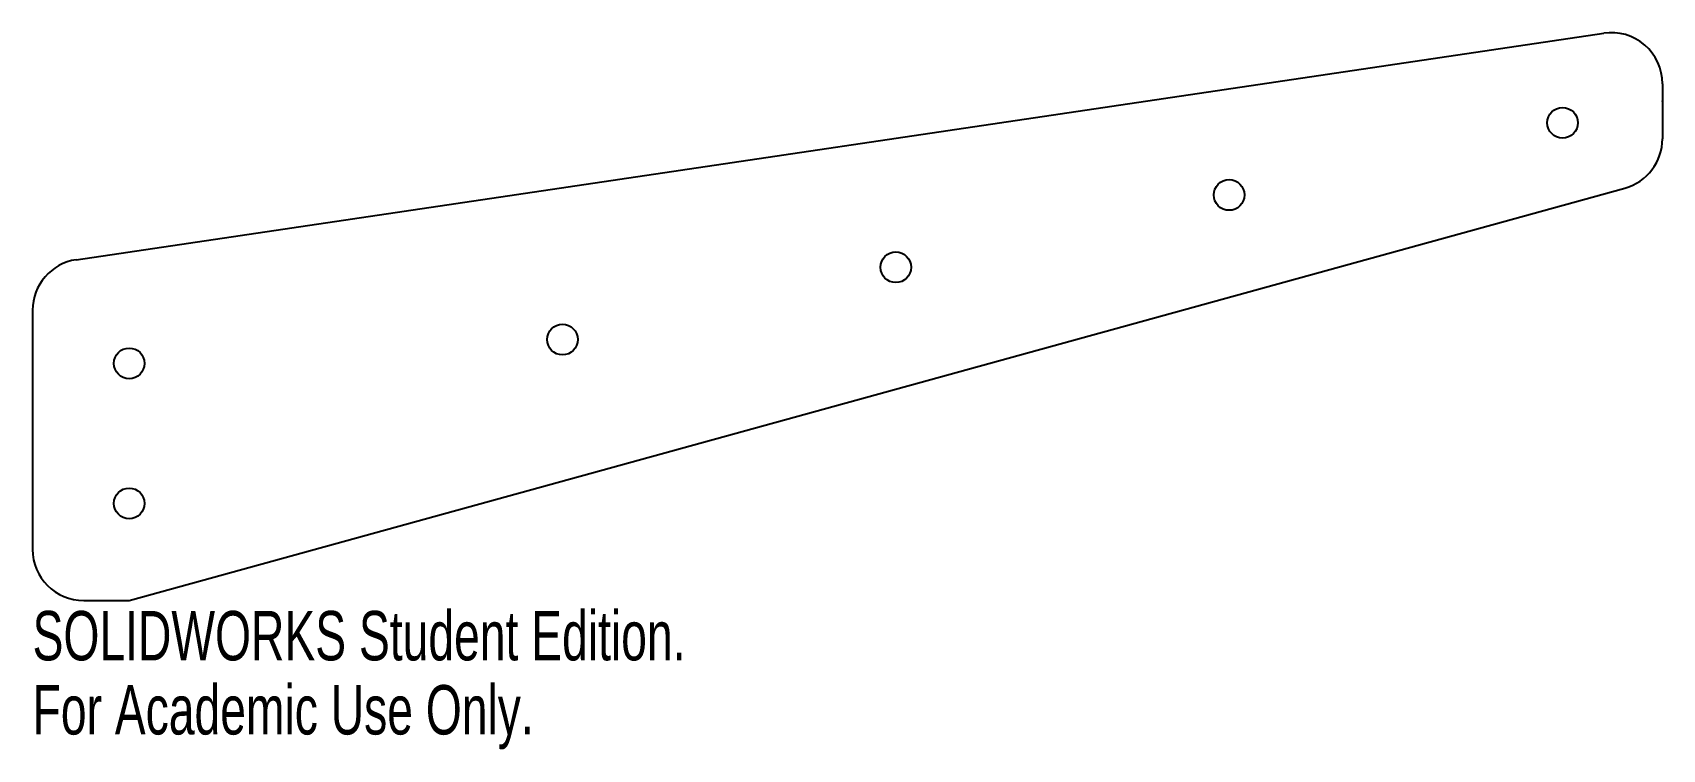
# Model space of a CAD drawing. Header units: millimetres. Extents: x -9 to 150, y -31 to 39.
import ezdxf

# ---------------------------------------------------------------- set-up
doc = ezdxf.new("R2010")
doc.units = ezdxf.units.MM
doc.header["$PDSIZE"] = -1
doc.styles.add('SLDTEXTSTYLE0', font='TXT', dxfattribs={"width": 0.7})

msp = doc.modelspace()

# ---------------------------------------------------------------- linework, layer by layer
at = {"color": 7, "linetype": 'Continuous'}
for p, q in [((-5.18, 16.98), (144.27, 39.15)), ((150, 34.2), (150, 28.81)), ((0, -16.35), (146.33, 23.99)), ((-9.45, 12.04), (-9.45, -11.35)), ((-4.45, -16.35), (0, -16.35))]:
    msp.add_line(p, q, dxfattribs=at)
for centre in [(140.23, 30.38), (107.61, 23.32), (75, 16.25), (42.39, 9.18), (0, 6.85), (0, -6.85)]:
    msp.add_circle(centre, 1.5, dxfattribs=at)
for centre, start, end in [((145, 34.2), 0, 98.4367), ((145, 28.81), 285.4118, 0), ((-4.45, 12.04), 98.4367, 180), ((-4.45, -11.35), 180, 270)]:
    msp.add_arc(centre, 5, start, end, dxfattribs=at)
msp.add_point((150, 32.5), dxfattribs=at)

# ---------------------------------------------------------------- texts
at = {"color": 7, "linetype": 'Continuous', "char_height": 4.8336, "attachment_point": 1, "style": 'SLDTEXTSTYLE0'}
for s, insert in [('SOLIDWORKS Student Edition.', (-9.45, -17.37)), ('For Academic Use Only.', (-9.45, -24.62))]:
    msp.add_mtext(s, dxfattribs=dict(at, insert=insert))

doc.saveas('drawing.dxf')
